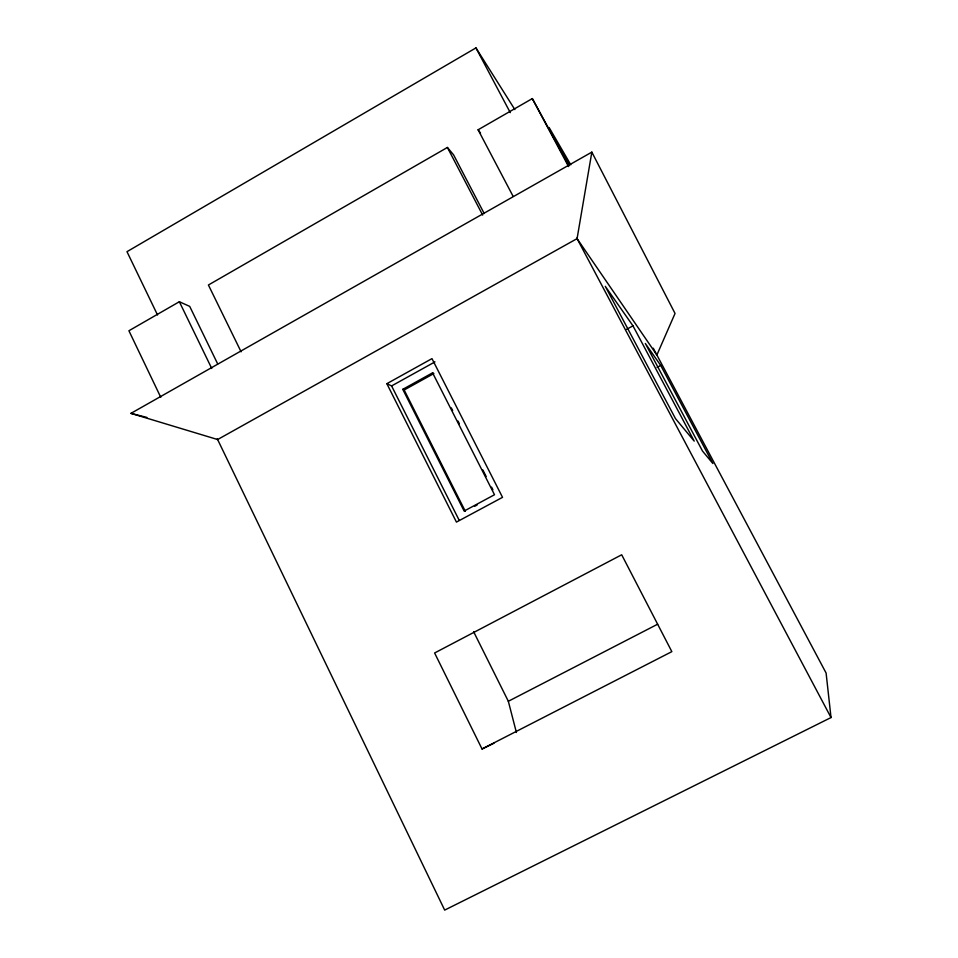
<?xml version="1.0" encoding="UTF-8"?>
<svg xmlns="http://www.w3.org/2000/svg" width="958" height="958" viewBox="0 0 958 958"><rect width="100%" height="100%" fill="white"/><g stroke="black" fill="none" stroke-linecap="round" stroke-linejoin="round"><path stroke-width="1.44" d="M577.075 238.626L591.84 152.13L130.935 413.365L217.622 439.542L577.075 238.626L656.877 355.011L675.043 313.446L591.84 152.13M514.853 109.583L475.946 47.9L126.983 251.679L157.519 314.966M217.67 363.896L189.708 306.392L179.35 301.734L128.911 330.761L160.776 397.319M484.197 213.514L453.565 154.825L447.398 147.46L208.413 285.005L241.093 351.802M513.081 196.294L478.102 129.785L532.313 98.59L568.992 165.674M386.852 383.679L431.974 358.627L502.531 497.334L456.439 522.098L386.852 383.679L391.594 385.93L459.133 520.182M391.594 385.93L434.968 361.885M402.791 389.331L432.585 372.83L433.866 373.548L404.156 389.99L402.791 389.331L464.151 511.057L494.508 494.735L432.585 372.83M626.544 329.372L632.987 325.852L694.203 441.099L675.486 418.622L605.276 286.31L632.987 325.852M657.068 367.429L660.721 365.453L712.884 463.516L702.525 451.086L645.333 343.479L660.721 365.453M474.545 506.363L477.168 504.95M516.398 732.463L508.339 701.28L657.643 624.209M482.03 748.988L671.845 651.644L621.694 554.778L434.609 652.985L482.03 748.988L493.921 743.264M653.248 348.197L826.095 673.031L831.017 717.554L444.68 910.1L217.286 438.836M130.935 413.365L146.861 417.425M478.102 129.785L480.533 133.078M570.776 164.8L549.126 127.534L569.256 165.267M532.313 98.59L568.549 166.548M475.946 47.9L510.267 112.625M576.8 238.099L831.017 717.554M447.398 147.46L482.664 215.071M451.302 407.88L452.643 410.527M458.02 421.089L459.361 423.735M482.844 469.959L486.197 476.557M491.574 487.119L492.915 489.766M404.156 389.99L465.325 511.321M473.659 631.789L508.339 701.28M179.35 301.734L211.73 368.447"/></g></svg>
